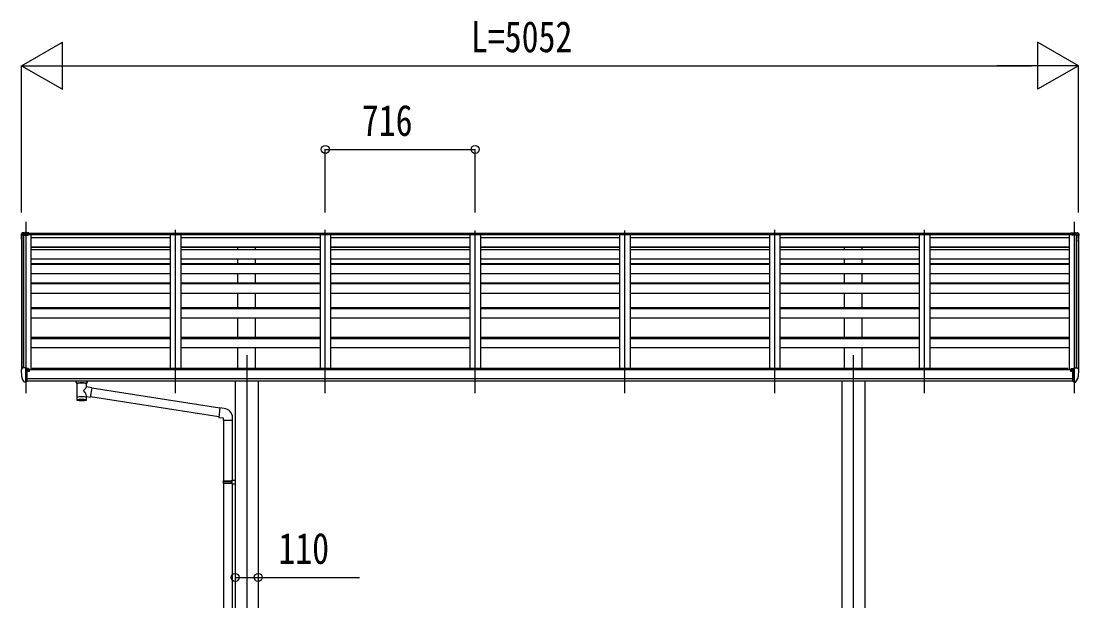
# Model space of a CAD drawing. Units: millimetres, scale not verified. Extents: x -18922 to 18922, y -13365 to 13365.
# Drawn here: x -1574 to 3482, y -5410 to -2639 of the extents above; entities that cross this region are included whole.
import ezdxf
from ezdxf.enums import TextEntityAlignment as Align

# ---------------------------------------------------------------- set-up
doc = ezdxf.new("R2010")
doc.units = ezdxf.units.MM
doc.header["$LTSCALE"] = 70
for name, color, linetype in [('0-4_YKK_12', 2, 'Continuous'), ('0-5_YKK_13', 4, 'Continuous'), ('0-6_YKK_A1', 4, 'Continuous'), ('0-7_YKK_D', 6, 'Continuous')]:
    doc.layers.add(name, color=color, linetype=linetype)
doc.styles.add('ＭＳ ゴシック', font='')
doc.styles.get('ＭＳ ゴシック').set_extended_font_data('MS Gothic')

msp = doc.modelspace()

# ---------------------------------------------------------------- linework, layer by layer
at = {"layer": '0-4_YKK_12'}
for p, q in [((-1552.41, -3598.36), (-1552.41, -4417.13)), ((-836.41, -4417.13), (-836.41, -3635.67)), ((-120.41, -4417.13), (-120.41, -3635.67)), ((595.59, -4417.13), (595.59, -3639.95)), ((1311.59, -4417.13), (1311.59, -3639.95)), ((2027.59, -4417.13), (2027.59, -3635.67)), ((2743.59, -4417.13), (2743.59, -3635.67)), ((3459.58, -3598.36), (3459.59, -4417.13)), ((-496.41, -4235.34), (-496.41, -7430.5)), ((2403.59, -4235.34), (2403.59, -7436.03))]:
    msp.add_line(p, q, dxfattribs=at)
at = {"layer": '0-5_YKK_13'}
for p, q in [((-1574.41, -3659.18), (-1574.41, -3663.27)), ((-1574.41, -3663.95), (-1574.41, -3663.27)), ((-1569.38, -3651.03), (-1573.86, -3657.45)), ((-1573.86, -3657.45), (-1573.86, -3660.98)), ((-1572.91, -3663.95), (-1572.91, -3663.27)), ((-1568.2, -3652.46), (-1572.62, -3659.88)), ((-1563.51, -3659.19), (-1571.56, -3659.59)), ((-1563.51, -3659.86), (-1571.56, -3660.28)), ((-1571.48, -3661.77), (-1563.47, -3661.36)), ((-1562.37, -3650.22), (-1568.62, -3650.61)), ((-1568.2, -3652.46), (-1552.41, -3651.63)), ((-1568.06, -3651.34), (-1568.06, -3652.06)), ((-1563.51, -3659.86), (-1540.41, -3658.45)), ((-1563.47, -3661.36), (-1540.41, -3661.36)), ((-1552.41, -3649.61), (-1556.45, -3649.86)), ((-1552.41, -3650.39), (-1552.41, -3649.61)), ((-1536.91, -3650.56), (-1552.41, -3649.61)), ((-1552.41, -3649.61), (-1552.41, -3650.39)), ((-1552.41, -3650.39), (-1552.41, -3651.11)), ((-1536.91, -3652.44), (-1552.41, -3651.62)), ((-1552.41, -3654.03), (-1552.41, -3651.63)), ((-1536.91, -3654.85), (-1540.41, -3654.66)), ((-1536.91, -3656.15), (-1540.41, -3656.15)), ((-1540.41, -3658.45), (-1540.41, -3661.36)), ((-1536.91, -3650.56), (-1536.91, -3651.33)), ((-1536.91, -3651.33), (-1536.91, -3652.05)), ((-1536.91, -3652.05), (-1536.91, -3652.44)), ((-1536.91, -3652.44), (-1536.91, -3654.85)), ((-1536.91, -3656.15), (-1536.91, -3654.85)), ((3444.08, -3650.56), (3459.58, -3649.61)), ((3444.08, -3650.56), (3444.08, -3651.33)), ((3444.08, -3651.33), (3444.08, -3652.05)), ((3444.08, -3652.44), (3459.58, -3651.62)), ((3444.08, -3652.05), (3444.08, -3652.44)), ((3444.08, -3652.44), (3444.08, -3654.85)), ((3444.08, -3654.85), (3447.58, -3654.66)), ((3444.08, -3656.15), (3444.08, -3654.85)), ((3444.08, -3656.15), (3447.58, -3656.15)), ((3470.69, -3659.86), (3447.58, -3658.45)), ((3447.58, -3658.45), (3447.58, -3661.36)), ((3470.65, -3661.36), (3447.58, -3661.36)), ((3459.58, -3649.61), (3463.62, -3649.86)), ((3459.58, -3650.39), (3459.58, -3649.61)), ((3459.58, -3649.61), (3459.58, -3650.39)), ((3459.58, -3650.39), (3459.58, -3651.11)), ((3459.58, -3654.03), (3459.58, -3651.63)), ((3475.38, -3652.46), (3459.58, -3651.63)), ((3469.55, -3650.22), (3475.8, -3650.61)), ((3478.66, -3661.77), (3470.65, -3661.36)), ((3470.69, -3659.19), (3478.74, -3659.59)), ((3470.69, -3659.86), (3478.74, -3660.28)), ((3475.24, -3651.34), (3475.24, -3652.06)), ((3475.38, -3652.46), (3479.8, -3659.88)), ((3476.56, -3651.03), (3481.04, -3657.45)), ((3480.08, -3663.95), (3480.08, -3663.27)), ((3481.04, -3657.45), (3481.04, -3660.98)), ((3481.58, -3659.18), (3481.58, -3663.27)), ((3481.58, -3663.95), (3481.58, -3663.27)), ((-1567.5, -4296.76), (-1571.57, -4302.56)), ((-1552.41, -4364.69), (-1552.41, -4296.19)), ((-1550.91, -4297.11), (-1552.41, -4297.11)), ((-1550.91, -4297.11), (-1550.91, -4303.28)), ((3458.09, -4297.11), (3459.59, -4297.11)), ((3458.09, -4297.11), (3458.09, -4303.28)), ((3459.59, -4364.69), (3459.59, -4296.19)), ((3474.68, -4296.76), (3478.75, -4302.56)), ((-1574.41, -4305.56), (-1574.41, -4306.19)), ((-1560.03, -4362.88), (-1569.78, -4347.5)), ((-1545.91, -4305.92), (-1552.41, -4305.52)), ((-1541.24, -4298.6), (-1550.91, -4297.88)), ((-1550.91, -4300.87), (-1536.91, -4300.93)), ((-1541.44, -4311.11), (-1540.91, -4311.11)), ((-1540.91, -4311.11), (-1540.61, -4311.11)), ((-1540.41, -4300.92), (-1540.41, -4299.02)), ((-1535.91, -4302.04), (-1535.91, -4306)), ((3443.09, -4302.04), (3443.09, -4306)), ((3458.09, -4300.87), (3444.09, -4300.93)), ((3447.59, -4300.92), (3447.59, -4299.02)), ((3448.09, -4311.11), (3447.79, -4311.11)), ((3448.62, -4311.11), (3448.09, -4311.11)), ((3448.42, -4298.6), (3458.09, -4297.88)), ((3453.09, -4305.92), (3459.59, -4305.52)), ((3467.21, -4362.88), (3476.96, -4347.5)), ((3481.59, -4305.56), (3481.59, -4306.19)), ((-1553.91, -4364.6), (-1557.62, -4364.37)), ((-1553.91, -4364.6), (-1552.41, -4364.69)), ((-1552.41, -4362.49), (-1551.91, -4362.49)), ((-1551.91, -4362.49), (-1551.41, -4361.49)), ((-1545.91, -4361.49), (-1551.41, -4361.49)), ((-1311.91, -4365.49), (-1311.91, -4359.37)), ((-1307.81, -4369.99), (-1307.83, -4450.28)), ((-1262.01, -4387.56), (-1262.01, -4369.98)), ((-1236.79, -4391.47), (-1262.01, -4387.56)), ((-1257.91, -4365.49), (-1257.91, -4359.37)), ((-1236.79, -4391.47), (-1243.81, -4436.73)), ((-625.35, -4488.39), (-1237.1, -4393.48)), ((3453.09, -4361.49), (3458.59, -4361.49)), ((3459.09, -4362.49), (3458.59, -4361.49)), ((3459.59, -4362.49), (3459.09, -4362.49)), ((3461.09, -4364.6), (3459.59, -4364.69)), ((3461.09, -4364.6), (3464.8, -4364.37)), ((-1261.99, -4450.28), (-1262.01, -4433.65)), ((-1262.01, -4433.9), (-1243.81, -4436.73)), ((-629.02, -4530.32), (-1243.54, -4434.99)), ((-604.49, -4489.95), (-625.33, -4488.13)), ((-609.41, -4545.69), (-563.41, -4545.69)), ((-607.41, -4545.69), (-607.41, -4835.97)), ((-565.41, -4545.69), (-565.41, -4833.42)), ((-563.41, -4545.69), (-563.41, -4534.78)), ((-609.41, -4837.97), (-608.41, -4835.97)), ((-609.41, -4837.97), (-565.41, -4837.97)), ((-609.41, -4837.97), (-609.41, -4845.97)), ((-609.41, -4845.97), (-565.41, -4845.97)), ((-609.41, -4845.97), (-608.41, -4847.97)), ((-608.41, -4835.97), (-565.41, -4835.97)), ((-608.41, -4847.97), (-565.41, -4847.97)), ((-607.41, -4847.97), (-607.41, -5692.16)), ((-569.89, -4837.97), (-570.32, -4835.97)), ((-567.41, -4833.47), (-551.41, -4833)), ((-567.41, -4835.47), (-567.41, -4833.47)), ((-567.41, -4835.47), (-565.41, -4835.47)), ((-567.41, -4850.47), (-567.41, -4848.47)), ((-567.41, -4850.47), (-551.41, -4850.94)), ((-565.41, -4850.53), (-565.41, -5689.6)), ((-551.41, -4833), (-551.41, -4850.94))]:
    msp.add_line(p, q, dxfattribs=at)
for points in [[(-1568.62, -3650.61), (-1568.5, -3650.61), (-1568.17, -3650.82), (-1568.06, -3651.34)], [(-1568.06, -3652.06), (-1568.13, -3652.27), (-1568.2, -3652.46)], [(-1563.51, -3659.19), (-1540.41, -3657.81), (-1540.41, -3658.45)], [(-1552.41, -3651.63), (-1552.41, -3651.11), (-1552.41, -3650.39)], [(-1552.41, -3654.03), (-1540.41, -3654.45), (-1540.41, -3657.81)], [(3459.58, -3654.03), (3447.58, -3654.45), (3447.58, -3657.81)], [(3470.69, -3659.19), (3447.58, -3657.81), (3447.58, -3658.45)], [(3459.58, -3651.63), (3459.58, -3651.11), (3459.58, -3650.39)], [(3475.8, -3650.61), (3475.68, -3650.61), (3475.35, -3650.82), (3475.24, -3651.34)], [(3475.24, -3652.06), (3475.3, -3652.27), (3475.38, -3652.46)], [(-1552.41, -4296.19), (-1564.41, -4296.19), (-1566.74, -4296.33)], [(3459.59, -4296.19), (3471.59, -4296.19), (3473.92, -4296.33)], [(-1545.91, -4361.49), (-1545.91, -4303.28), (-1550.91, -4303.28)], [(-1541.24, -4298.6), (-1541.07, -4298.62), (-1540.91, -4298.65), (-1540.77, -4298.7), (-1540.64, -4298.75), (-1540.54, -4298.81), (-1540.47, -4298.88), (-1540.43, -4298.95), (-1540.41, -4299.02)], [(-1540.61, -4309.92), (-1540.61, -4311.11), (-1535.91, -4311.11)], [(-1535.91, -4309.49), (-1535.91, -4311.11), (-1535.44, -4311.11)], [(3443.09, -4309.49), (3443.09, -4311.11), (3442.62, -4311.11)], [(3447.79, -4309.92), (3447.79, -4311.11), (3443.09, -4311.11)], [(3448.42, -4298.6), (3448.25, -4298.62), (3448.09, -4298.65), (3447.95, -4298.7), (3447.82, -4298.75), (3447.72, -4298.81), (3447.65, -4298.88), (3447.6, -4298.95), (3447.59, -4299.02)], [(3453.09, -4361.49), (3453.09, -4303.28), (3458.09, -4303.28)], [(-1552.41, -4350.8), (-1549.25, -4350.39), (-1545.91, -4349.96)], [(-1311.87, -4365.54), (-1311.9, -4365.19), (-1311.65, -4364.23), (-1311.13, -4363.35), (-1310.33, -4362.51), (-1309.21, -4361.71), (-1307.81, -4360.99)], [(-1311.87, -4365.43), (-1311.9, -4365.79), (-1311.65, -4366.74), (-1311.13, -4367.63), (-1310.33, -4368.47), (-1309.21, -4369.26), (-1307.81, -4369.99)], [(-1262.01, -4361), (-1261.78, -4361.09), (-1260.42, -4361.83), (-1259.31, -4362.67), (-1258.55, -4363.54), (-1258.09, -4364.44), (-1257.92, -4365.33)], [(-1262.01, -4369.98), (-1261.78, -4369.88), (-1260.42, -4369.15), (-1259.31, -4368.3), (-1258.55, -4367.43), (-1258.09, -4366.54), (-1257.92, -4365.65)], [(3459.59, -4350.8), (3456.43, -4350.39), (3453.09, -4349.96)], [(-625.33, -4488.13), (-629.33, -4533.95), (-609.41, -4535.69), (-609.41, -4545.69)], [(-569.89, -4837.97), (-569.89, -4845.97), (-570.32, -4847.97)], [(-567.41, -4848.47), (-565.41, -4848.47), (-565.41, -4835.47)]]:
    msp.add_lwpolyline(points, dxfattribs=at)
for centre, radius, start, end in [((-1571.41, -3663.27), 2.99, 92.88363, 179.89821), ((-1373.91, -3663.94), 200.5, 180.00038, 188.11165), ((-1571.14, -3662.79), 3.27, 116.90088, 146.38921), ((-1571.41, -3663.27), 1.5, 92.88363, 179.89821), ((-1373.9, -3663.6), 199.01, 180.00039, 184.08805), ((-1373.9, -3663.94), 199.01, 180.00039, 184.08802), ((-1568.56, -3651.61), 1, 93.49169, 145.07667), ((-1571.84, -3446.78), 203.67, 272.66471, 274.33431), ((3479.02, -3446.78), 203.67, 265.66569, 267.33529), ((3475.74, -3651.61), 1, 34.92333, 86.50831), ((3478.59, -3663.27), 1.5, 0.10179, 87.11637), ((3478.59, -3663.27), 2.99, 0.10179, 87.11637), ((3281.08, -3663.6), 199.01, 355.91195, 359.99961), ((3281.08, -3663.94), 199.01, 355.91198, 359.99961), ((3281.09, -3663.94), 200.5, 351.88835, 359.99962), ((3478.32, -3662.79), 3.27, 33.61079, 63.09912), ((-1566.68, -4297.33), 1, 93.5, 145), ((3473.86, -4297.33), 1, 35, 86.5), ((-1571.41, -4305.56), 3, 93, 180), ((-1381.92, -4306.19), 192.49, 180.0008, 192.1233), ((-1567.18, -4346), 3, 191.83348, 210), ((-1538.41, -4311.11), 2.5, 151.64236, 180), ((-1538.41, -4311.11), 2.5, 0, 151.64236), ((3445.59, -4311.11), 2.5, 28.35764, 180), ((3445.59, -4311.11), 2.5, 0, 28.35764), ((3474.36, -4346), 3, 330, 348.16652), ((3289.1, -4306.19), 192.49, 347.8767, 359.9992), ((3478.59, -4305.56), 3, 0, 87), ((-1557.44, -4361.38), 3, 210, 266.5), ((-1294.84, -4410.7), 51.38, 92.46126, 104.61963), ((-1274.96, -4410.7), 51.38, 75.38037, 87.53874), ((3464.61, -4361.38), 3, 273.5, 330), ((-608.41, -4534.78), 45, 0, 85)]:
    msp.add_arc(centre, radius, start, end, dxfattribs=at)
for centre, major_axis, ratio, start_param, end_param in [((-1571.41, -3659.18), (0, -3.01), 0.996195, 4.1015237, 4.712389), ((-1571.41, -3663.14), (-0.11, 3.55), 0.844901, 0.0150814, 0.3799029), ((3478.58, -3663.14), (0.11, 3.55), 0.844901, 5.9032824, 6.268104), ((3478.58, -3659.18), (0, -3.01), 0.996195, 1.5707963, 2.1816616), ((-1536.91, -4302.04), (-0.02, 1.1), 0.906239, 4.6917496, 6.2625459), ((3444.09, -4302.04), (0.02, 1.1), 0.906239, 0.0206394, 1.5914357), ((-1284.91, -4371.18), (-22.91, -0.42), 0.072511, 4.711586, 6.2823824), ((-1284.89, -4369.55), (-22.91, -0.42), 0.072511, 4.711586, 6.2823824), ((-1284.94, -4369.56), (22.92, -0.42), 0.07247, 0.0008089, 1.5716053), ((-1284.94, -4371.18), (22.92, -0.42), 0.07247, 0.0008089, 1.5716053), ((-1282.36, -4409.76), (20.32, 22.25), 0.045535, 4.9756507, 6.2441899), ((-1273.91, -4365.49), (16, 0), 0.361356, 0, 0.0194874), ((-1273.91, -4365.49), (16, 0), 0.361356, 6.2636979, 6.2831853), ((-1284.91, -4450.28), (22.92, 0), 0.101955, 6.2829723, 9.4248207), ((-1284.91, -4437.84), (22.91, 0), 0.122865, 6.2831853, 9.424778), ((-1284.91, -4407.11), (-22.81, 26.62), 0.234429, 3.1563334, 4.5976381), ((-1284.91, -4450.28), (22.92, 0), 0.101955, 3.1415499, 6.2833984)]:
    msp.add_ellipse(centre, major_axis=major_axis, ratio=ratio, start_param=start_param, end_param=end_param, dxfattribs=at)
at = {"layer": '0-6_YKK_A1'}
for p, q in [((-1572.4, -3662.62), (-1572.42, -4302.73)), ((-1571.46, -3661.78), (-1563.62, -3661.37)), ((-1563.41, -3661.36), (-1563.41, -4296.19)), ((-1562.71, -4296.19), (-1562.71, -3661.36)), ((3447.58, -3658.89), (-1540.41, -3658.89)), ((3447.58, -3659.79), (-1540.41, -3659.79)), ((-1536.91, -3651.69), (3444.08, -3651.69)), ((3444.08, -3653.26), (-1536.91, -3653.26)), ((-1527.41, -3659.79), (-1527.41, -4306)), ((-861.41, -3675), (-1527.41, -3675)), ((-861.41, -3659.79), (-861.41, -4299.59)), ((-811.41, -3659.79), (-811.41, -4299.59)), ((-145.41, -3675), (-811.41, -3675)), ((-145.41, -3659.79), (-145.41, -4299.59)), ((-95.41, -3659.79), (-95.41, -4299.59)), ((570.59, -3675), (-95.41, -3675)), ((570.59, -3659.79), (570.59, -4299.59)), ((620.59, -3659.79), (620.59, -4299.59)), ((1286.59, -3675), (620.59, -3675)), ((1286.59, -3659.79), (1286.59, -4299.59)), ((1336.59, -3659.79), (1336.59, -4299.59)), ((2002.59, -3675), (1336.59, -3675)), ((2002.59, -3659.79), (2002.59, -4299.59)), ((2052.59, -3659.79), (2052.59, -4299.59)), ((2718.59, -3675), (2052.59, -3675)), ((2718.59, -3659.79), (2718.59, -4299.59)), ((2768.59, -3659.79), (2768.59, -4299.59)), ((3434.59, -3675), (2768.59, -3675)), ((3434.59, -3659.79), (3434.59, -4306)), ((3469.89, -4296.19), (3469.89, -3661.36)), ((3470.59, -3661.36), (3470.59, -4296.19)), ((3478.64, -3661.78), (3470.8, -3661.37)), ((3479.58, -3662.62), (3479.59, -4302.73)), ((-861.41, -3718.53), (-1527.41, -3718.53)), ((-861.41, -3719.6), (-1527.41, -3719.6)), ((-861.41, -3720.91), (-1527.41, -3720.91)), ((-1527.41, -3729.74), (-861.41, -3729.74)), ((-861.41, -3732.32), (-1527.41, -3732.32)), ((-145.41, -3718.53), (-811.41, -3718.53)), ((-145.41, -3719.6), (-811.41, -3719.6)), ((-145.41, -3720.91), (-811.41, -3720.91)), ((-811.41, -3729.74), (-145.41, -3729.74)), ((-145.41, -3732.32), (-811.41, -3732.32)), ((-538.91, -3729.74), (-538.91, -3720.91)), ((-453.91, -3729.74), (-453.91, -3720.91)), ((570.59, -3718.53), (-95.41, -3718.53)), ((570.59, -3719.6), (-95.41, -3719.6)), ((570.59, -3720.91), (-95.41, -3720.91)), ((-95.41, -3729.74), (570.59, -3729.74)), ((570.59, -3732.32), (-95.41, -3732.32)), ((1286.59, -3718.53), (620.59, -3718.53)), ((1286.59, -3719.6), (620.59, -3719.6)), ((1286.59, -3720.91), (620.59, -3720.91)), ((620.59, -3729.74), (1286.59, -3729.74)), ((1286.59, -3732.32), (620.59, -3732.32)), ((2002.59, -3718.53), (1336.59, -3718.53)), ((2002.59, -3719.6), (1336.59, -3719.6)), ((2002.59, -3720.91), (1336.59, -3720.91)), ((1336.59, -3729.74), (2002.59, -3729.74)), ((2002.59, -3732.32), (1336.59, -3732.32)), ((2718.59, -3718.53), (2052.59, -3718.53)), ((2718.59, -3719.6), (2052.59, -3719.6)), ((2718.59, -3720.91), (2052.59, -3720.91)), ((2052.59, -3729.74), (2718.59, -3729.74)), ((2718.59, -3732.32), (2052.59, -3732.32)), ((2361.09, -3729.74), (2361.09, -3720.91)), ((2446.09, -3729.74), (2446.09, -3720.91)), ((3434.59, -3718.53), (2768.59, -3718.53)), ((3434.59, -3719.6), (2768.59, -3719.6)), ((3434.59, -3720.91), (2768.59, -3720.91)), ((2768.59, -3729.74), (3434.59, -3729.74)), ((3434.59, -3732.32), (2768.59, -3732.32)), ((-861.41, -3777.06), (-1527.41, -3777.06)), ((-145.41, -3777.06), (-811.41, -3777.06)), ((-538.91, -3797.65), (-538.91, -3777.06)), ((-453.91, -3797.65), (-453.91, -3777.06)), ((570.59, -3777.06), (-95.41, -3777.06)), ((1286.59, -3777.06), (620.59, -3777.06)), ((2002.59, -3777.06), (1336.59, -3777.06)), ((2718.59, -3777.06), (2052.59, -3777.06)), ((2361.09, -3797.65), (2361.09, -3777.06)), ((2446.09, -3797.65), (2446.09, -3777.06)), ((3434.59, -3777.06), (2768.59, -3777.06)), ((-1527.41, -3797.65), (-861.41, -3797.65)), ((-1527.41, -3801.21), (-861.41, -3801.21)), ((-811.41, -3797.65), (-145.41, -3797.65)), ((-811.41, -3801.21), (-145.41, -3801.21)), ((-95.41, -3797.65), (570.59, -3797.65)), ((-95.41, -3801.21), (570.59, -3801.21)), ((620.59, -3797.65), (1286.59, -3797.65)), ((620.59, -3801.21), (1286.59, -3801.21)), ((1336.59, -3797.65), (2002.59, -3797.65)), ((1336.59, -3801.21), (2002.59, -3801.21)), ((2052.59, -3797.65), (2718.59, -3797.65)), ((2052.59, -3801.21), (2718.59, -3801.21)), ((2768.59, -3797.65), (3434.59, -3797.65)), ((2768.59, -3801.21), (3434.59, -3801.21)), ((-1527.41, -3845.76), (-861.41, -3845.76)), ((-1527.41, -3890.21), (-861.41, -3890.21)), ((-811.41, -3845.76), (-145.41, -3845.76)), ((-811.41, -3890.21), (-145.41, -3890.21)), ((-538.91, -3890.21), (-538.91, -3845.76)), ((-453.91, -3890.21), (-453.91, -3845.76)), ((-95.41, -3845.76), (570.59, -3845.76)), ((-95.41, -3890.21), (570.59, -3890.21)), ((620.59, -3845.76), (1286.59, -3845.76)), ((620.59, -3890.21), (1286.59, -3890.21)), ((1336.59, -3845.76), (2002.59, -3845.76)), ((1336.59, -3890.21), (2002.59, -3890.21)), ((2052.59, -3845.76), (2718.59, -3845.76)), ((2052.59, -3890.21), (2718.59, -3890.21)), ((2361.09, -3890.21), (2361.09, -3845.76)), ((2446.09, -3890.21), (2446.09, -3845.76)), ((2768.59, -3845.76), (3434.59, -3845.76)), ((2768.59, -3890.21), (3434.59, -3890.21)), ((-861.41, -3894.87), (-1527.41, -3894.87)), ((-1527.41, -3939.14), (-861.41, -3939.14)), ((-145.41, -3894.87), (-811.41, -3894.87)), ((-811.41, -3939.14), (-145.41, -3939.14)), ((-538.91, -4007.41), (-538.91, -3939.14)), ((-453.91, -4007.41), (-453.91, -3939.14)), ((570.59, -3894.87), (-95.41, -3894.87)), ((-95.41, -3939.14), (570.59, -3939.14)), ((1286.59, -3894.87), (620.59, -3894.87)), ((620.59, -3939.14), (1286.59, -3939.14)), ((2002.59, -3894.87), (1336.59, -3894.87)), ((1336.59, -3939.14), (2002.59, -3939.14)), ((2718.59, -3894.87), (2052.59, -3894.87)), ((2052.59, -3939.14), (2718.59, -3939.14)), ((2361.09, -4007.41), (2361.09, -3939.14)), ((2446.09, -4007.41), (2446.09, -3939.14)), ((3434.59, -3894.87), (2768.59, -3894.87)), ((2768.59, -3939.14), (3434.59, -3939.14)), ((-1527.41, -4007.41), (-861.41, -4007.41)), ((-1527.41, -4013.13), (-861.41, -4013.13)), ((-811.41, -4007.41), (-145.41, -4007.41)), ((-811.41, -4013.13), (-145.41, -4013.13)), ((-95.41, -4007.41), (570.59, -4007.41)), ((-95.41, -4013.13), (570.59, -4013.13)), ((620.59, -4007.41), (1286.59, -4007.41)), ((620.59, -4013.13), (1286.59, -4013.13)), ((1336.59, -4007.41), (2002.59, -4007.41)), ((1336.59, -4013.13), (2002.59, -4013.13)), ((2052.59, -4007.41), (2718.59, -4007.41)), ((2052.59, -4013.13), (2718.59, -4013.13)), ((2768.59, -4007.41), (3434.59, -4007.41)), ((2768.59, -4013.13), (3434.59, -4013.13)), ((-1527.41, -4057.08), (-861.41, -4057.08)), ((-811.41, -4057.08), (-145.41, -4057.08)), ((-538.91, -4148.81), (-538.91, -4057.08)), ((-453.91, -4148.81), (-453.91, -4057.08)), ((-95.41, -4057.08), (570.59, -4057.08)), ((620.59, -4057.08), (1286.59, -4057.08)), ((1336.59, -4057.08), (2002.59, -4057.08)), ((2052.59, -4057.08), (2718.59, -4057.08)), ((2361.09, -4148.81), (2361.09, -4057.08)), ((2446.09, -4148.81), (2446.09, -4057.08)), ((2768.59, -4057.08), (3434.59, -4057.08)), ((-1527.41, -4148.81), (-861.41, -4148.81)), ((-1527.41, -4155.6), (-861.41, -4155.6)), ((-811.41, -4148.81), (-145.41, -4148.81)), ((-811.41, -4155.6), (-145.41, -4155.6)), ((-95.41, -4148.81), (570.59, -4148.81)), ((-95.41, -4155.6), (570.59, -4155.6)), ((620.59, -4148.81), (1286.59, -4148.81)), ((620.59, -4155.6), (1286.59, -4155.6)), ((1336.59, -4148.81), (2002.59, -4148.81)), ((1336.59, -4155.6), (2002.59, -4155.6)), ((2052.59, -4148.81), (2718.59, -4148.81)), ((2052.59, -4155.6), (2718.59, -4155.6)), ((2768.59, -4148.81), (3434.59, -4148.81)), ((2768.59, -4155.6), (3434.59, -4155.6)), ((-1527.41, -4199.16), (-861.41, -4199.16)), ((-811.41, -4199.16), (-145.41, -4199.16)), ((-538.91, -4299.59), (-538.91, -4199.16)), ((-453.91, -4299.59), (-453.91, -4199.16)), ((-95.41, -4199.16), (570.59, -4199.16)), ((620.59, -4199.16), (1286.59, -4199.16)), ((1336.59, -4199.16), (2002.59, -4199.16)), ((2052.59, -4199.16), (2718.59, -4199.16)), ((2361.09, -4299.59), (2361.09, -4199.16)), ((2446.09, -4299.59), (2446.09, -4199.16)), ((2768.59, -4199.16), (3434.59, -4199.16)), ((3453.09, -4306), (-1545.91, -4306)), ((-1545.91, -4347.59), (3453.09, -4347.59)), ((3429.59, -4299.59), (-1522.41, -4299.59)), ((-1522.41, -4306), (-1522.41, -4299.66)), ((3429.59, -4306), (3429.59, -4299.66)), ((3453.09, -4359.44), (-1545.91, -4359.37)), ((-551.41, -4359.38), (-551.41, -7212.5)), ((-441.41, -4359.38), (-441.41, -7212.5)), ((2348.59, -4359.42), (2348.59, -7212.5)), ((2458.59, -4359.43), (2458.59, -7212.5))]:
    msp.add_line(p, q, dxfattribs=at)
for centre in [(-1538.44, -4311.11), (3445.62, -4311.11)]:
    msp.add_circle(centre, 3, dxfattribs=at)
for centre, start, end in [((-1571.41, -3662.78), 93, 173.32986), ((3478.58, -3662.78), 6.67014, 87)]:
    msp.add_arc(centre, 1, start, end, dxfattribs=at)
at = {"layer": '0-7_YKK_D'}
for p, q in [((-1572.4, -2851.69), (-1377.54, -2739.19)), ((-1377.54, -2964.19), (-1377.54, -2739.19)), ((3479.58, -2851.69), (3284.72, -2739.19)), ((3284.72, -2739.19), (3284.72, -2964.19)), ((-1572.4, -3553.26), (-1572.4, -2850.69)), ((-1572.4, -2851.69), (-1377.54, -2964.19)), ((-1572.4, -2851.69), (-1182.69, -2851.69)), ((-1347.4, -2851.69), (3254.58, -2851.69)), ((3479.58, -2851.69), (3089.87, -2851.69)), ((3479.58, -2851.69), (3284.72, -2964.19)), ((3479.58, -3553.26), (3479.58, -2850.69)), ((-120.4, -3553.26), (-120.4, -3250.69)), ((-120.4, -3251.69), (595.6, -3251.69)), ((595.6, -3553.26), (595.6, -3250.69)), ((1481.41, -3844.76), (1481.41, -3846.38))]:
    msp.add_line(p, q, dxfattribs=at)
msp.add_lwpolyline([(-551.41, -5297.81), (-441.41, -5297.81), (42.29, -5297.81)], dxfattribs=at)
for centre in [(-120.4, -3251.69), (595.6, -3251.69), (-551.41, -5297.81), (-441.41, -5297.81)]:
    msp.add_circle(centre, 19.12, dxfattribs=at)

# ---------------------------------------------------------------- texts
at = {"layer": '0-7_YKK_D', "style": 'ＭＳ ゴシック', "width": 0.8}
for s, p in [('L=5052', (575.59, -2831.69)), ('716', (54, -3231.69)), ('110', (-344.91, -5277.81))]:
    msp.add_text(s, height=148.5, dxfattribs=at).set_placement(p, align=Align.BOTTOM_LEFT)

doc.saveas('drawing.dxf')
